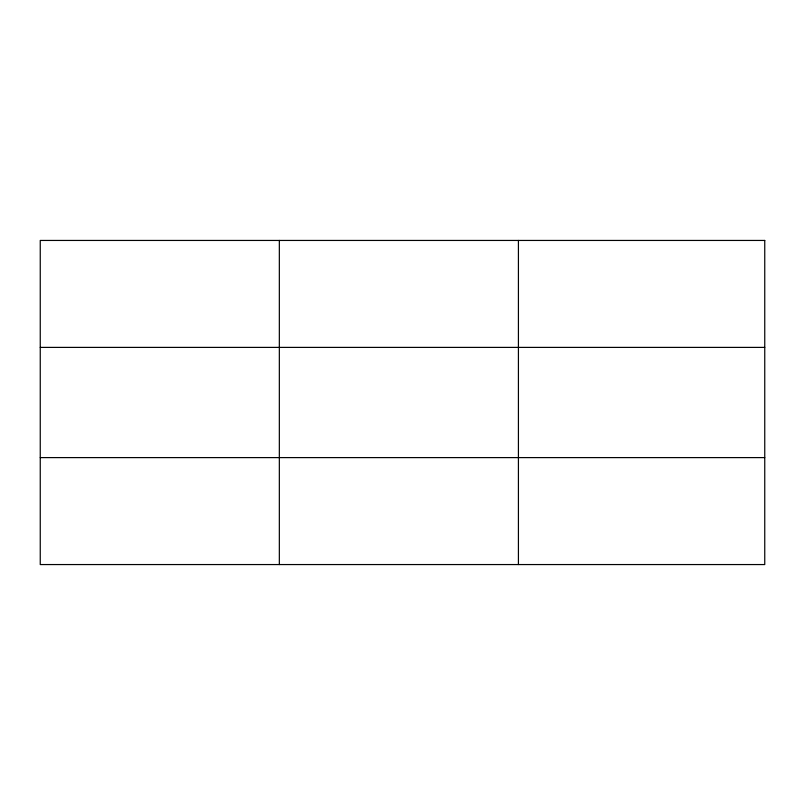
<?xml version="1.0" encoding="UTF-8"?>
<svg xmlns="http://www.w3.org/2000/svg" width="805" height="805" viewBox="0 0 805 805"><rect width="100%" height="100%" fill="white"/><g stroke="black" fill="none" stroke-linecap="round" stroke-linejoin="round"><path stroke-width="1.21" d="M279.335 564.557L279.335 240.443M518.42 564.557L518.42 240.443M40.25 347.398L764.75 347.398M40.25 457.602L764.75 457.602M764.75 240.443L764.75 564.557L40.25 564.557L40.25 240.443L764.75 240.443"/></g></svg>
